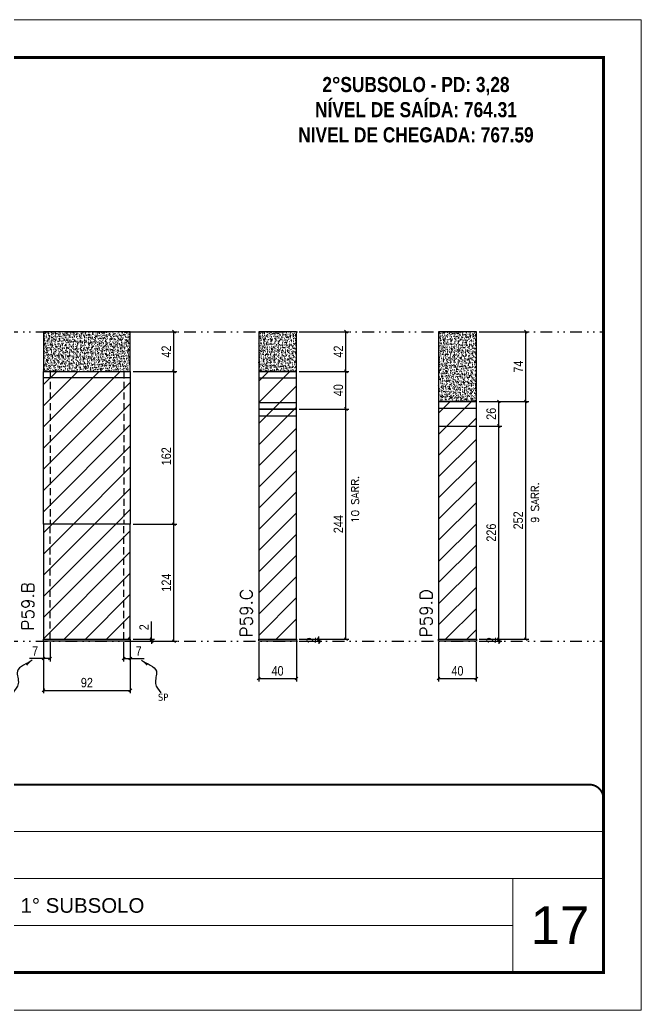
# Model space of a CAD drawing. Extents: x 1945 to 10875, y -3405 to 3369.
# Drawn here: x 2772 to 3430, y -3405 to -2355 of the extents above; entities that cross this region are included whole.
import ezdxf

# ---------------------------------------------------------------- set-up
doc = ezdxf.new("R2010")
doc.units = 0
for name, pattern in [('CONTINUO', [0]), ('DASHED', [0.75, 0.5, -0.25]), ('DIVIDE2', [0.625, 0.25, -0.125, 0, -0.125, 0, -0.125]), ('HIDDEN', [0.375, 0.25, -0.125])]:
    doc.linetypes.add(name, pattern=pattern)
for name, color, linetype, lineweight in [('CARIMBO', 255, 'Continuous', 9), ('Folhas', 255, 'Continuous', 9), ('Hachura', 251, 'Continuous', 9), ('SARRAFO DE PRESSAO', 251, 'DASHED', 9), ('Texto Seção', 7, 'Continuous', 15)]:
    doc.layers.add(name, color=color, linetype=linetype, lineweight=lineweight)
for name, color, linetype in [('COTA', 241, 'Continuous'), ('FUNDOS', 1, 'Continuous'), ('NOMENCLATURA', 7, 'Continuous'), ('Nível', 160, 'Continuous'), ('Painéis', 200, 'Continuous'), ('SARR_2.2x7', 40, 'Continuous'), ('Sarrafo de Pressão', 42, 'HIDDEN'), ('texto', 7, 'Continuous')]:
    doc.layers.add(name, color=color, linetype=linetype)
doc.styles.add('ARIAL', font='arial.ttf')
doc.styles.add('COTA TECNICA', font='techl___.ttf', dxfattribs={"height": 10})
doc.styles.add('COTA TECNICA-50', font='techl___.ttf', dxfattribs={"height": 10})
doc.styles.add('REGUA-120', font='ROMANS.shx', dxfattribs={"height": 15})
doc.styles.add('ROMANC', font='techb___.ttf', dxfattribs={"height": 2.5})
doc.styles.add('ROMANS', font='romans.shx')
doc.styles.get("Standard").update_dxf_attribs({"font": 'arial.ttf'})
doc.dimstyles.new('COTA PAINEL-50', dxfattribs={"dimtxt": 10, "dimasz": 3, "dimexe": 3, "dimexo": 3, "dimgap": 3, "dimtad": 1, "dimdec": 1, "dimzin": 12, "dimdsep": 46, "dimtxsty": 'COTA TECNICA-50', "dimblk1": 'OBLIQUE', "dimblk2": 'OBLIQUE', "dimsah": 1, "dimcen": 0.9, "dimclrd": 4, "dimclre": 4, "dimclrt": 240, "dimadec": 1, "dimazin": 3, "dimtfac": 1, "dimtdec": 1, "dimtmove": 0, "dimatfit": 3, "dimfxl": 1, "dimtolj": 1, "dimtzin": 12, "dimarcsym": 0})
doc.dimstyles.new('PAINEL', dxfattribs={"dimtxt": 10, "dimasz": 3, "dimexe": 3, "dimexo": 3, "dimgap": 3, "dimtad": 1, "dimdec": 1, "dimzin": 12, "dimdsep": 46, "dimtxsty": 'COTA TECNICA', "dimblk1": 'OBLIQUE', "dimblk2": 'OBLIQUE', "dimsah": 1, "dimcen": 0.9, "dimclrd": 4, "dimclre": 4, "dimclrt": 240, "dimadec": 1, "dimazin": 3, "dimtfac": 1, "dimtdec": 1, "dimtmove": 0, "dimatfit": 3, "dimfxl": 1, "dimtolj": 1, "dimtzin": 12, "dimarcsym": 0})
doc.dimstyles.get("Standard").update_dxf_attribs({"dimtxt": 0.18, "dimasz": 0.18, "dimexe": 0.18, "dimexo": 0.0625, "dimgap": 0.09, "dimtad": 0, "dimtih": 1, "dimtoh": 1, "dimdec": 4, "dimzin": 0, "dimdsep": 46, "dimtxsty": 'Standard', "dimcen": 0.09, "dimadec": 0, "dimazin": 0, "dimtfac": 1, "dimtdec": 4, "dimtofl": 0, "dimtmove": 0, "dimatfit": 3, "dimfxl": 1, "dimtolj": 1, "dimtzin": 0, "dimarcsym": 0})
pattern_1 = [(45, (-127075.793, -33000.405), (-11.2253202, 11.2253202), [])]

# ---------------------------------------------------------------- blocks, each defined once
blk = doc.blocks.new('9999999999')
at = {"color": 30, "linetype": 'CONTINUO'}
for p, q in [((98564.6, 34379.6), (99584, 34379.6)), ((98564.6, 34329.8), (99488, 34329.8)), ((99584, 34329.8), (99488, 34329.8)), ((99488, 34329.8), (99488, 34230.2)), ((98564.6, 34280), (99488, 34280))]:
    blk.add_line(p, q, dxfattribs=at)
at = {"color": 30, "linetype": 'CONTINUO', "const_width": 2}
blk.add_lwpolyline([(99584, 34230.2), (99584, 34414.4, 0.414214), (99569, 34429.4), (98229, 34429.4, 0.414214), (98214, 34414.4), (98214, 34245.2, 0.414214), (98229, 34230.2), (99584, 34230.2)], format="xyb", dxfattribs=at)
at = {"layer": 'Folhas'}
blk.add_lwpolyline([(98139, 34190.2), (99624, 34190.2), (99624, 35240.2), (98139, 35240.2)], close=True, dxfattribs=at)
at = {"layer": 'Folhas', "color": 30, "const_width": 3}
blk.add_lwpolyline([(98214, 34230.2), (99584, 34230.2), (99584, 35200.2), (98214, 35200.2)], close=True, dxfattribs=at)
at = {"color": 7, "linetype": 'Continuous', "ltscale": 5, "style": 'ARIAL'}
blk.add_text('TRECHO II - 1° SUBSOLO', height=15.483, dxfattribs=at).set_placement((98837.7, 34293.5))
blk = doc.blocks.new('_Oblique')
at = {"color": 0, "linetype": 'ByBlock', "lineweight": -2}
blk.add_line((-0.5, -0.5), (0.5, 0.5), dxfattribs=at)
blk = doc.blocks.new('*D110')
at = {"layer": 'COTA', "color": 4, "lineweight": -2, "transparency": 16777216}
for p, q in [((3258.5, -2759.2), (3311, -2759.2)), ((3308, -3011.2), (3308, -2759.2)), ((3258.5, -3011.2), (3311, -3011.2))]:
    blk.add_line(p, q, dxfattribs=at)
at = {"layer": 'Defpoints', "color": 0, "transparency": 16777216}
for p in [(3255.5, -2759.2), (3308, -2759.2), (3255.5, -3011.2)]:
    blk.add_point(p, dxfattribs=at)
at = {"layer": 'COTA', "color": 4, "lineweight": -2, "transparency": 16777216, "xscale": 3, "yscale": 3, "zscale": 3}
for p, rotation in [((3308, -2759.2), 90), ((3308, -3011.2), 270)]:
    blk.add_blockref('_Oblique', p, dxfattribs=dict(at, rotation=rotation))
at = {"layer": 'COTA', "color": 240, "transparency": 16777216, "insert": (3299.9, -2885.2), "char_height": 10, "attachment_point": 5, "rotation": 90, "style": 'COTA TECNICA'}
blk.add_mtext('\\A1;252', dxfattribs=at)
blk = doc.blocks.new('*D111')
at = {"layer": 'COTA', "color": 4, "lineweight": -2, "transparency": 16777216}
for p, q in [((3215.5, -3014.2), (3215.5, -3055.9)), ((3255.5, -3014.2), (3255.5, -3055.9)), ((3215.5, -3052.9), (3255.5, -3052.9))]:
    blk.add_line(p, q, dxfattribs=at)
at = {"layer": 'Defpoints', "color": 0, "transparency": 16777216}
for p in [(3215.5, -3011.2), (3255.5, -3011.2), (3255.5, -3052.9)]:
    blk.add_point(p, dxfattribs=at)
at = {"layer": 'COTA', "color": 4, "lineweight": -2, "transparency": 16777216, "xscale": 3, "yscale": 3, "zscale": 3, "rotation": 180}
blk.add_blockref('_Oblique', (3215.5, -3052.9), dxfattribs=at)
at = {"layer": 'COTA', "color": 4, "lineweight": -2, "transparency": 16777216, "xscale": 3, "yscale": 3, "zscale": 3}
blk.add_blockref('_Oblique', (3255.5, -3052.9), dxfattribs=at)
at = {"layer": 'COTA', "color": 240, "transparency": 16777216, "insert": (3235.5, -3044.8), "char_height": 10, "attachment_point": 5, "style": 'COTA TECNICA'}
blk.add_mtext('\\A1;40', dxfattribs=at)
blk = doc.blocks.new('*D112')
at = {"layer": 'COTA', "color": 4, "linetype": 'ByBlock', "lineweight": -2, "transparency": 16777216}
for p, q in [((3258.5, -2685.2), (3311, -2685.2)), ((3308, -2759.2), (3308, -2685.2)), ((3258.5, -2759.2), (3311, -2759.2))]:
    blk.add_line(p, q, dxfattribs=at)
at = {"layer": 'Defpoints', "color": 0, "linetype": 'ByBlock', "transparency": 16777216}
for p in [(3255.5, -2685.2), (3308, -2685.2), (3255.5, -2759.2)]:
    blk.add_point(p, dxfattribs=at)
at = {"layer": 'COTA', "color": 4, "linetype": 'ByBlock', "lineweight": -2, "transparency": 16777216, "xscale": 3, "yscale": 3, "zscale": 3}
for p, rotation in [((3308, -2685.2), 90), ((3308, -2759.2), 270)]:
    blk.add_blockref('_Oblique', p, dxfattribs=dict(at, rotation=rotation))
at = {"layer": 'COTA', "color": 240, "linetype": 'ByBlock', "transparency": 16777216, "insert": (3300, -2722.2), "char_height": 10, "attachment_point": 5, "rotation": 90, "style": 'COTA TECNICA'}
blk.add_mtext('\\A1;74', dxfattribs=at)
blk = doc.blocks.new('*D113')
at = {"layer": 'COTA', "color": 4, "lineweight": -2, "transparency": 16777216}
for p, q in [((3258.5, -3011.2), (3282.4, -3011.2)), ((3258.5, -3013.2), (3282.4, -3013.2)), ((3279.4, -3011.2), (3279.4, -3008.2)), ((3279.4, -3013.2), (3279.4, -3011.2)), ((3279.4, -3013.2), (3279.4, -3016.2))]:
    blk.add_line(p, q, dxfattribs=at)
at = {"layer": 'Defpoints', "color": 0, "transparency": 16777216}
for p in [(3255.5, -3011.2), (3255.5, -3013.2), (3279.4, -3011.2)]:
    blk.add_point(p, dxfattribs=at)
at = {"layer": 'COTA', "color": 4, "lineweight": -2, "transparency": 16777216, "xscale": 3, "yscale": 3, "zscale": 3}
for p, rotation in [((3279.4, -3011.2), 270), ((3279.4, -3013.2), 90)]:
    blk.add_blockref('_Oblique', p, dxfattribs=dict(at, rotation=rotation))
at = {"layer": 'COTA', "color": 240, "transparency": 16777216, "insert": (3271.4, -3012.2), "char_height": 10, "attachment_point": 5, "rotation": 90, "style": 'COTA TECNICA-50'}
blk.add_mtext('\\A1;2', dxfattribs=at)
blk = doc.blocks.new('*D367')
at = {"layer": 'COTA', "color": 4, "linetype": 'ByBlock', "lineweight": -2, "transparency": 16777216}
for p, q in [((3258.5, -2785.2), (3282.4, -2785.2)), ((3279.4, -3011.2), (3279.4, -2785.2)), ((3258.5, -3011.2), (3282.4, -3011.2))]:
    blk.add_line(p, q, dxfattribs=at)
at = {"layer": 'Defpoints', "color": 0, "linetype": 'ByBlock', "transparency": 16777216}
for p in [(3255.5, -2785.2), (3279.4, -2785.2), (3255.5, -3011.2)]:
    blk.add_point(p, dxfattribs=at)
at = {"layer": 'COTA', "color": 4, "linetype": 'ByBlock', "lineweight": -2, "transparency": 16777216, "xscale": 3, "yscale": 3, "zscale": 3}
for p, rotation in [((3279.4, -2785.2), 90), ((3279.4, -3011.2), 270)]:
    blk.add_blockref('_Oblique', p, dxfattribs=dict(at, rotation=rotation))
at = {"layer": 'COTA', "color": 240, "linetype": 'ByBlock', "transparency": 16777216, "insert": (3271.3, -2898.2), "char_height": 10, "attachment_point": 5, "rotation": 90, "style": 'COTA TECNICA'}
blk.add_mtext('\\A1;226', dxfattribs=at)
blk = doc.blocks.new('*D368')
at = {"layer": 'COTA', "color": 4, "linetype": 'ByBlock', "lineweight": -2, "transparency": 16777216}
for p, q in [((3258.5, -2759.2), (3282.4, -2759.2)), ((3279.4, -2785.2), (3279.4, -2759.2)), ((3258.5, -2785.2), (3282.4, -2785.2))]:
    blk.add_line(p, q, dxfattribs=at)
at = {"layer": 'Defpoints', "color": 0, "linetype": 'ByBlock', "transparency": 16777216}
for p in [(3255.5, -2759.2), (3279.4, -2759.2), (3255.5, -2785.2)]:
    blk.add_point(p, dxfattribs=at)
at = {"layer": 'COTA', "color": 4, "linetype": 'ByBlock', "lineweight": -2, "transparency": 16777216, "xscale": 3, "yscale": 3, "zscale": 3}
for p, rotation in [((3279.4, -2759.2), 90), ((3279.4, -2785.2), 270)]:
    blk.add_blockref('_Oblique', p, dxfattribs=dict(at, rotation=rotation))
at = {"layer": 'COTA', "color": 240, "linetype": 'ByBlock', "transparency": 16777216, "insert": (3271.3, -2772.2), "char_height": 10, "attachment_point": 5, "rotation": 90, "style": 'COTA TECNICA'}
blk.add_mtext('\\A1;26', dxfattribs=at)
blk = doc.blocks.new('*D11')
at = {"layer": 'COTA', "color": 4, "lineweight": -2, "transparency": 16777216}
for p, q in [((2796.8, -3014.2), (2796.8, -3068.4)), ((2888.8, -3014.2), (2888.8, -3068.4)), ((2796.8, -3065.4), (2888.8, -3065.4))]:
    blk.add_line(p, q, dxfattribs=at)
at = {"layer": 'Defpoints', "color": 0, "transparency": 16777216}
for p in [(2796.8, -3011.2), (2888.8, -3011.2), (2888.8, -3065.4)]:
    blk.add_point(p, dxfattribs=at)
at = {"layer": 'COTA', "color": 4, "lineweight": -2, "transparency": 16777216, "xscale": 3, "yscale": 3, "zscale": 3, "rotation": 180}
blk.add_blockref('_Oblique', (2796.8, -3065.4), dxfattribs=at)
at = {"layer": 'COTA', "color": 4, "lineweight": -2, "transparency": 16777216, "xscale": 3, "yscale": 3, "zscale": 3}
blk.add_blockref('_Oblique', (2888.8, -3065.4), dxfattribs=at)
at = {"layer": 'COTA', "color": 240, "transparency": 16777216, "insert": (2842.8, -3057.3), "char_height": 10, "attachment_point": 5, "style": 'COTA TECNICA'}
blk.add_mtext('\\A1;92', dxfattribs=at)
blk = doc.blocks.new('*D12')
at = {"layer": 'COTA', "color": 4, "lineweight": -2, "transparency": 16777216}
for p, q in [((2891.8, -2685.2), (2938.1, -2685.2)), ((2935.1, -2727.2), (2935.1, -2685.2)), ((2891.8, -2727.2), (2938.1, -2727.2))]:
    blk.add_line(p, q, dxfattribs=at)
at = {"layer": 'Defpoints', "color": 0, "transparency": 16777216}
for p in [(2888.8, -2685.2), (2935.1, -2685.2), (2888.8, -2727.2)]:
    blk.add_point(p, dxfattribs=at)
at = {"layer": 'COTA', "color": 4, "lineweight": -2, "transparency": 16777216, "xscale": 3, "yscale": 3, "zscale": 3}
for p, rotation in [((2935.1, -2685.2), 90), ((2935.1, -2727.2), 270)]:
    blk.add_blockref('_Oblique', p, dxfattribs=dict(at, rotation=rotation))
at = {"layer": 'COTA', "color": 240, "transparency": 16777216, "insert": (2927, -2706.2), "char_height": 10, "attachment_point": 5, "rotation": 90, "style": 'COTA TECNICA'}
blk.add_mtext('\\A1;42', dxfattribs=at)
blk = doc.blocks.new('*D13')
at = {"layer": 'COTA', "color": 4, "lineweight": -2, "transparency": 16777216}
for p, q in [((2891.8, -2889.2), (2938.1, -2889.2)), ((2935.1, -3013.2), (2935.1, -2889.2)), ((2891.8, -3013.2), (2938.1, -3013.2))]:
    blk.add_line(p, q, dxfattribs=at)
at = {"layer": 'Defpoints', "color": 0, "transparency": 16777216}
for p in [(2888.8, -2889.2), (2935.1, -2889.2), (2888.8, -3013.2)]:
    blk.add_point(p, dxfattribs=at)
at = {"layer": 'COTA', "color": 4, "lineweight": -2, "transparency": 16777216, "xscale": 3, "yscale": 3, "zscale": 3}
for p, rotation in [((2935.1, -2889.2), 90), ((2935.1, -3013.2), 270)]:
    blk.add_blockref('_Oblique', p, dxfattribs=dict(at, rotation=rotation))
at = {"layer": 'COTA', "color": 240, "transparency": 16777216, "insert": (2927, -2951.2), "char_height": 10, "attachment_point": 5, "rotation": 90, "style": 'COTA TECNICA-50'}
blk.add_mtext('\\A1;124', dxfattribs=at)
blk = doc.blocks.new('*D14')
at = {"layer": 'COTA', "color": 4, "lineweight": -2, "transparency": 16777216}
for p, q in [((2911.4, -3011.2), (2911.4, -2992.4)), ((2891.8, -3011.2), (2914.4, -3011.2)), ((2891.8, -3013.2), (2914.4, -3013.2)), ((2911.4, -3013.2), (2911.4, -3011.2)), ((2911.4, -3013.2), (2911.4, -3016.2))]:
    blk.add_line(p, q, dxfattribs=at)
at = {"layer": 'Defpoints', "color": 0, "transparency": 16777216}
for p in [(2888.8, -3011.2), (2888.8, -3013.2), (2911.4, -3013.2)]:
    blk.add_point(p, dxfattribs=at)
at = {"layer": 'COTA', "color": 4, "lineweight": -2, "transparency": 16777216, "xscale": 3, "yscale": 3, "zscale": 3}
for p, rotation in [((2911.4, -3011.2), 270), ((2911.4, -3013.2), 90)]:
    blk.add_blockref('_Oblique', p, dxfattribs=dict(at, rotation=rotation))
at = {"layer": 'COTA', "color": 240, "transparency": 16777216, "insert": (2903.4, -2998.5), "char_height": 10, "attachment_point": 5, "rotation": 90, "style": 'COTA TECNICA-50'}
blk.add_mtext('\\A1;2', dxfattribs=at)
blk = doc.blocks.new('*D15')
at = {"layer": 'COTA', "color": 4, "lineweight": -2, "transparency": 16777216}
for p, q in [((2796.8, -3016.2), (2796.8, -3034.7)), ((2803.8, -3014.2), (2803.8, -3034.7)), ((2796.8, -3031.7), (2782.1, -3031.7)), ((2803.8, -3031.7), (2796.8, -3031.7))]:
    blk.add_line(p, q, dxfattribs=at)
at = {"layer": 'Defpoints', "color": 0, "transparency": 16777216}
for p in [(2796.8, -3013.2), (2803.8, -3011.2), (2796.8, -3031.7)]:
    blk.add_point(p, dxfattribs=at)
at = {"layer": 'COTA', "color": 4, "lineweight": -2, "transparency": 16777216, "xscale": 3, "yscale": 3, "zscale": 3, "rotation": 180}
blk.add_blockref('_Oblique', (2796.8, -3031.7), dxfattribs=at)
at = {"layer": 'COTA', "color": 4, "lineweight": -2, "transparency": 16777216, "xscale": 3, "yscale": 3, "zscale": 3}
blk.add_blockref('_Oblique', (2803.8, -3031.7), dxfattribs=at)
at = {"layer": 'COTA', "color": 240, "transparency": 16777216, "insert": (2788, -3023.7), "char_height": 10, "attachment_point": 5, "style": 'COTA TECNICA-50'}
blk.add_mtext('\\A1;7', dxfattribs=at)
blk = doc.blocks.new('*D16')
at = {"layer": 'COTA', "color": 4, "lineweight": -2, "transparency": 16777216}
for p, q in [((2881.8, -3014.2), (2881.8, -3034.7)), ((2888.8, -3016.2), (2888.8, -3034.7)), ((2881.8, -3031.7), (2888.8, -3031.7)), ((2888.8, -3031.7), (2903.6, -3031.7))]:
    blk.add_line(p, q, dxfattribs=at)
at = {"layer": 'Defpoints', "color": 0, "transparency": 16777216}
for p in [(2881.8, -3011.2), (2888.8, -3013.2), (2888.8, -3031.7)]:
    blk.add_point(p, dxfattribs=at)
at = {"layer": 'COTA', "color": 4, "lineweight": -2, "transparency": 16777216, "xscale": 3, "yscale": 3, "zscale": 3, "rotation": 180}
blk.add_blockref('_Oblique', (2881.8, -3031.7), dxfattribs=at)
at = {"layer": 'COTA', "color": 4, "lineweight": -2, "transparency": 16777216, "xscale": 3, "yscale": 3, "zscale": 3}
blk.add_blockref('_Oblique', (2888.8, -3031.7), dxfattribs=at)
at = {"layer": 'COTA', "color": 240, "transparency": 16777216, "insert": (2897.7, -3023.7), "char_height": 10, "attachment_point": 5, "style": 'COTA TECNICA-50'}
blk.add_mtext('\\A1;7', dxfattribs=at)
blk = doc.blocks.new('*D17')
at = {"layer": 'Defpoints', "color": 0, "linetype": 'ByBlock', "transparency": 16777216}
for p in [(2888.8, -2727.2), (2935.1, -2727.2), (2888.8, -2889.2)]:
    blk.add_point(p, dxfattribs=at)
at = {"layer": 'FUNDOS', "color": 4, "linetype": 'ByBlock', "lineweight": -2, "transparency": 16777216}
for p, q in [((2891.8, -2727.2), (2938.1, -2727.2)), ((2935.1, -2889.2), (2935.1, -2727.2)), ((2891.8, -2889.2), (2938.1, -2889.2))]:
    blk.add_line(p, q, dxfattribs=at)
at = {"layer": 'FUNDOS', "color": 4, "linetype": 'ByBlock', "lineweight": -2, "transparency": 16777216, "xscale": 3, "yscale": 3, "zscale": 3}
for p, rotation in [((2935.1, -2727.2), 90), ((2935.1, -2889.2), 270)]:
    blk.add_blockref('_Oblique', p, dxfattribs=dict(at, rotation=rotation))
at = {"layer": 'FUNDOS', "color": 240, "linetype": 'ByBlock', "transparency": 16777216, "insert": (2927, -2817.2), "char_height": 10, "attachment_point": 5, "rotation": 90, "style": 'COTA TECNICA'}
blk.add_mtext('\\A1;162', dxfattribs=at)
blk = doc.blocks.new('*D18')
at = {"layer": 'COTA', "color": 4, "lineweight": -2, "transparency": 16777216}
for p, q in [((3067.9, -2767.2), (3120.4, -2767.2)), ((3117.4, -3011.2), (3117.4, -2767.2)), ((3067.9, -3011.2), (3120.4, -3011.2))]:
    blk.add_line(p, q, dxfattribs=at)
at = {"layer": 'Defpoints', "color": 0, "transparency": 16777216}
for p in [(3064.9, -2767.2), (3117.4, -2767.2), (3064.9, -3011.2)]:
    blk.add_point(p, dxfattribs=at)
at = {"layer": 'COTA', "color": 4, "lineweight": -2, "transparency": 16777216, "xscale": 3, "yscale": 3, "zscale": 3}
for p, rotation in [((3117.4, -2767.2), 90), ((3117.4, -3011.2), 270)]:
    blk.add_blockref('_Oblique', p, dxfattribs=dict(at, rotation=rotation))
at = {"layer": 'COTA', "color": 240, "transparency": 16777216, "insert": (3109.3, -2889.2), "char_height": 10, "attachment_point": 5, "rotation": 90, "style": 'COTA TECNICA'}
blk.add_mtext('\\A1;244', dxfattribs=at)
blk = doc.blocks.new('*D19')
at = {"layer": 'COTA', "color": 4, "lineweight": -2, "transparency": 16777216}
for p, q in [((3067.9, -2685.2), (3120.4, -2685.2)), ((3117.4, -2727.2), (3117.4, -2685.2)), ((3067.9, -2727.2), (3120.4, -2727.2))]:
    blk.add_line(p, q, dxfattribs=at)
at = {"layer": 'Defpoints', "color": 0, "transparency": 16777216}
for p in [(3064.9, -2685.2), (3117.4, -2685.2), (3064.9, -2727.2)]:
    blk.add_point(p, dxfattribs=at)
at = {"layer": 'COTA', "color": 4, "lineweight": -2, "transparency": 16777216, "xscale": 3, "yscale": 3, "zscale": 3}
for p, rotation in [((3117.4, -2685.2), 90), ((3117.4, -2727.2), 270)]:
    blk.add_blockref('_Oblique', p, dxfattribs=dict(at, rotation=rotation))
at = {"layer": 'COTA', "color": 240, "transparency": 16777216, "insert": (3109.3, -2706.2), "char_height": 10, "attachment_point": 5, "rotation": 90, "style": 'COTA TECNICA'}
blk.add_mtext('\\A1;42', dxfattribs=at)
blk = doc.blocks.new('*D20')
at = {"layer": 'COTA', "color": 4, "lineweight": -2, "transparency": 16777216}
for p, q in [((3024.9, -3014.2), (3024.9, -3055.9)), ((3064.9, -3014.2), (3064.9, -3055.9)), ((3024.9, -3052.9), (3064.9, -3052.9))]:
    blk.add_line(p, q, dxfattribs=at)
at = {"layer": 'Defpoints', "color": 0, "transparency": 16777216}
for p in [(3024.9, -3011.2), (3064.9, -3011.2), (3064.9, -3052.9)]:
    blk.add_point(p, dxfattribs=at)
at = {"layer": 'COTA', "color": 4, "lineweight": -2, "transparency": 16777216, "xscale": 3, "yscale": 3, "zscale": 3, "rotation": 180}
blk.add_blockref('_Oblique', (3024.9, -3052.9), dxfattribs=at)
at = {"layer": 'COTA', "color": 4, "lineweight": -2, "transparency": 16777216, "xscale": 3, "yscale": 3, "zscale": 3}
blk.add_blockref('_Oblique', (3064.9, -3052.9), dxfattribs=at)
at = {"layer": 'COTA', "color": 240, "transparency": 16777216, "insert": (3044.9, -3044.8), "char_height": 10, "attachment_point": 5, "style": 'COTA TECNICA'}
blk.add_mtext('\\A1;40', dxfattribs=at)
blk = doc.blocks.new('*D369')
at = {"layer": 'COTA', "color": 4, "linetype": 'ByBlock', "lineweight": -2, "transparency": 16777216}
for p, q in [((3067.9, -2727.2), (3120.4, -2727.2)), ((3117.4, -2767.2), (3117.4, -2727.2)), ((3067.9, -2767.2), (3120.4, -2767.2))]:
    blk.add_line(p, q, dxfattribs=at)
at = {"layer": 'Defpoints', "color": 0, "linetype": 'ByBlock', "transparency": 16777216}
for p in [(3064.9, -2727.2), (3117.4, -2727.2), (3064.9, -2767.2)]:
    blk.add_point(p, dxfattribs=at)
at = {"layer": 'COTA', "color": 4, "linetype": 'ByBlock', "lineweight": -2, "transparency": 16777216, "xscale": 3, "yscale": 3, "zscale": 3}
for p, rotation in [((3117.4, -2727.2), 90), ((3117.4, -2767.2), 270)]:
    blk.add_blockref('_Oblique', p, dxfattribs=dict(at, rotation=rotation))
at = {"layer": 'COTA', "color": 240, "linetype": 'ByBlock', "transparency": 16777216, "insert": (3109.3, -2747.2), "char_height": 10, "attachment_point": 5, "rotation": 90, "style": 'COTA TECNICA'}
blk.add_mtext('\\A1;40', dxfattribs=at)
blk = doc.blocks.new('*D21')
at = {"layer": 'COTA', "color": 4, "lineweight": -2, "transparency": 16777216}
for p, q in [((3067.9, -3011.2), (3091.7, -3011.2)), ((3067.9, -3013.2), (3091.7, -3013.2)), ((3088.7, -3011.2), (3088.7, -3008.2)), ((3088.7, -3013.2), (3088.7, -3011.2)), ((3088.7, -3013.2), (3088.7, -3016.2))]:
    blk.add_line(p, q, dxfattribs=at)
at = {"layer": 'Defpoints', "color": 0, "transparency": 16777216}
for p in [(3064.9, -3011.2), (3064.9, -3013.2), (3088.7, -3011.2)]:
    blk.add_point(p, dxfattribs=at)
at = {"layer": 'COTA', "color": 4, "lineweight": -2, "transparency": 16777216, "xscale": 3, "yscale": 3, "zscale": 3}
for p, rotation in [((3088.7, -3011.2), 270), ((3088.7, -3013.2), 90)]:
    blk.add_blockref('_Oblique', p, dxfattribs=dict(at, rotation=rotation))
at = {"layer": 'COTA', "color": 240, "transparency": 16777216, "insert": (3080.7, -3012.2), "char_height": 10, "attachment_point": 5, "rotation": 90, "style": 'COTA TECNICA-50'}
blk.add_mtext('\\A1;2', dxfattribs=at)

msp = doc.modelspace()

# ---------------------------------------------------------------- hatches: boundary and pattern name
at = {"layer": 'COTA', "linetype": 'ByBlock'}
h = msp.add_hatch(dxfattribs=at)
h.set_pattern_fill('AR-CONC', color=256, scale=0.03)
h.set_pattern_definition([(50, (-128306.2527, -29574.48), (5.46554007, -0.47817257), [0.5715, -6.2865]), (355, (-128306.253, -29574.48), (-1.05730264, 5.73170536), [0.4572, -5.02921753]), (100.4514447, (-128305.7973, -29574.52), (4.40823741, 5.25353256), [0.48570026, -5.34270734]), (46.1842, (-128306.253, -29572.956), (8.13237123, -1.26126984), [0.85725, -9.42975]), (96.6355576, (-128305.575, -29573.061), (7.122124, 7.42278374), [0.7285507, -8.01406824]), (351.184151, (-128306.253, -29572.956), (7.122124, 7.42278374), [0.685799, -7.54379196]), (21, (-128305.4907, -29573.337), (4.54843174, -3.06795595), [0.5715, -6.2865]), (326, (-128305.491, -29573.337), (1.85406085, 5.52563898), [0.4572, -5.0292]), (71.451445, (-128305.1117, -29573.5927), (6.40249258, 2.45768307), [0.48570026, -5.34269813]), (37.5, (-128306.2527, -29574.48), (0.092658098, 2.536651166), [0, -4.96824, 0, -5.1054, 0, -5.04825]), (7.5, (-128306.2527, -29574.48), (2.004589875, 3.005417245), [0, -2.91084, 0, -4.85394, 0, -1.92405]), (327.5, (-128307.952, -29574.48), (4.067717855, -0.17186232), [0, -1.905, 0, -5.9436, 0, -7.8867]), (317.5, (-128308.714, -29574.48), (4.44387544, 0.76279473), [0, -2.4765, 0, -3.94716, 0, -5.6007])])
h.paths.add_polyline_path([(2796.83, -2727.22), (2888.83, -2727.22), (2888.83, -2685.22), (2796.83, -2685.22)])
h = msp.add_hatch(dxfattribs=at)
h.set_pattern_fill('AR-CONC', color=256, scale=0.03)
h.set_pattern_definition([(50, (-128589.0986, -29540.48), (5.46554007, -0.47817257), [0.5715, -6.2865]), (355, (-128589.0986, -29540.48), (-1.05730264, 5.73170536), [0.4572, -5.02921753]), (100.4514447, (-128588.643, -29540.52), (4.40823741, 5.25353256), [0.48570026, -5.34270734]), (46.1842, (-128589.0986, -29538.956), (8.13237123, -1.26126984), [0.85725, -9.42975]), (96.6355576, (-128588.421, -29539.061), (7.122124, 7.42278374), [0.7285507, -8.01406824]), (351.184151, (-128589.0986, -29538.956), (7.122124, 7.42278374), [0.685799, -7.54379196]), (21, (-128588.3366, -29539.337), (4.54843174, -3.06795595), [0.5715, -6.2865]), (326, (-128588.3366, -29539.337), (1.85406085, 5.52563898), [0.4572, -5.0292]), (71.451445, (-128587.9575, -29539.5927), (6.40249258, 2.45768307), [0.48570026, -5.34269813]), (37.5, (-128589.0986, -29540.48), (0.092658098, 2.536651166), [0, -4.96824, 0, -5.1054, 0, -5.04825]), (7.5, (-128589.0986, -29540.48), (2.004589875, 3.005417245), [0, -2.91084, 0, -4.85394, 0, -1.92405]), (327.5, (-128590.7978, -29540.48), (4.067717855, -0.17186232), [0, -1.905, 0, -5.9436, 0, -7.8867]), (317.5, (-128591.56, -29540.48), (4.44387544, 0.76279473), [0, -2.4765, 0, -3.94716, 0, -5.6007])])
h.paths.add_polyline_path([(3024.93, -2727.22), (3064.93, -2727.22), (3064.93, -2685.22), (3024.93, -2685.22)])
h = msp.add_hatch(dxfattribs=at)
h.set_pattern_fill('AR-CONC', color=256, scale=0.03)
h.set_pattern_definition([(50, (-128398.4897, -29540.48), (5.46554007, -0.47817257), [0.5715, -6.2865]), (355, (-128398.49, -29540.48), (-1.05730264, 5.73170536), [0.4572, -5.02921753]), (100.4514447, (-128398.0343, -29540.52), (4.40823741, 5.25353256), [0.48570026, -5.34270734]), (46.1842, (-128398.49, -29538.956), (8.13237123, -1.26126984), [0.85725, -9.42975]), (96.6355576, (-128397.812, -29539.061), (7.122124, 7.42278374), [0.7285507, -8.01406824]), (351.184151, (-128398.49, -29538.956), (7.122124, 7.42278374), [0.685799, -7.54379196]), (21, (-128397.7277, -29539.337), (4.54843174, -3.06795595), [0.5715, -6.2865]), (326, (-128397.728, -29539.337), (1.85406085, 5.52563898), [0.4572, -5.0292]), (71.451445, (-128397.3487, -29539.5927), (6.40249258, 2.45768307), [0.48570026, -5.34269813]), (37.5, (-128398.4897, -29540.48), (0.092658098, 2.536651166), [0, -4.96824, 0, -5.1054, 0, -5.04825]), (7.5, (-128398.4897, -29540.48), (2.004589875, 3.005417245), [0, -2.91084, 0, -4.85394, 0, -1.92405]), (327.5, (-128400.189, -29540.48), (4.067717855, -0.17186232), [0, -1.905, 0, -5.9436, 0, -7.8867]), (317.5, (-128400.951, -29540.48), (4.44387544, 0.76279473), [0, -2.4765, 0, -3.94716, 0, -5.6007])])
h.paths.add_polyline_path([(3215.54, -2759.24), (3255.54, -2759.24), (3255.54, -2685.22), (3215.54, -2685.22)])
at = {"layer": 'Hachura', "linetype": 'ByBlock'}
h = msp.add_hatch(dxfattribs=at)
h.set_pattern_fill('ANSI31', color=256, scale=5)
h.set_pattern_definition(pattern_1)
h.paths.add_polyline_path([(2888.83, -2727.22), (2796.83, -2727.22), (2796.83, -2889.22), (2888.83, -2889.22)])
h = msp.add_hatch(dxfattribs=at)
h.set_pattern_fill('ANSI31', color=256, scale=5)
h.set_pattern_definition(pattern_1)
h.paths.add_polyline_path([(3064.93, -2727.24), (3024.93, -2727.24), (3024.93, -2767.24), (3064.93, -2767.24)])
h = msp.add_hatch(dxfattribs=at)
h.set_pattern_fill('ANSI31', color=256, scale=5)
h.set_pattern_definition(pattern_1)
h.paths.add_polyline_path([(3255.54, -2759.24), (3215.54, -2759.24), (3215.54, -2785.22), (3255.54, -2785.22)])
h = msp.add_hatch(dxfattribs=at)
h.set_pattern_fill('ANSI31', color=256, scale=5)
h.set_pattern_definition(pattern_1)
h.paths.add_polyline_path([(3064.93, -2767.24), (3024.93, -2767.24), (3024.93, -3011.22), (3064.93, -3011.22)])
h = msp.add_hatch(dxfattribs=at)
h.set_pattern_fill('ANSI31', color=256, scale=5)
h.set_pattern_definition(pattern_1)
h.paths.add_polyline_path([(3255.54, -2785.22), (3215.54, -2785.22), (3215.54, -3011.22), (3255.54, -3011.22)])
h = msp.add_hatch(dxfattribs=at)
h.set_pattern_fill('ANSI31', color=256, scale=5)
h.set_pattern_definition(pattern_1)
h.paths.add_polyline_path([(2888.83, -2889.22), (2796.83, -2889.22), (2796.83, -3011.22), (2888.83, -3011.22)])

# ---------------------------------------------------------------- linework, layer by layer
at = {"layer": 'COTA', "linetype": 'ByBlock'}
for points in [[(2796.83, -2727.22), (2888.83, -2727.22), (2888.83, -2685.22), (2796.83, -2685.22)], [(3024.93, -2727.24), (3064.93, -2727.24), (3064.93, -2685.22), (3024.93, -2685.22)], [(3215.54, -2759.24), (3255.54, -2759.24), (3255.54, -2685.22), (3215.54, -2685.22)]]:
    msp.add_lwpolyline(points, close=True, dxfattribs=at)
at = {"layer": 'Nível', "color": 4, "linetype": 'DIVIDE2', "ltscale": 50}
for p, q in [((2379.86, -2685.22), (3390.21, -2685.22)), ((2379.86, -3013.22), (3390.21, -3013.22))]:
    msp.add_line(p, q, dxfattribs=at)
at = {"layer": 'Painéis'}
for p, q in [((3215.54, -2785.22), (3255.54, -2785.22)), ((3024.93, -3011.22), (3064.93, -3011.22)), ((3024.93, -3013.22), (3024.93, -3011.22)), ((3064.93, -3013.22), (3024.93, -3013.22)), ((3064.93, -3011.22), (3064.93, -3013.22)), ((3215.54, -3011.22), (3255.54, -3011.22)), ((3215.54, -3013.22), (3215.54, -3011.22)), ((3255.54, -3013.22), (3215.54, -3013.22)), ((3255.54, -3011.22), (3255.54, -3013.22))]:
    msp.add_line(p, q, dxfattribs=at)
for points in [[(2888.83, -2889.22), (2796.83, -2889.22), (2796.83, -2727.22), (2888.83, -2727.22)], [(3024.93, -2767.24), (3064.93, -2767.24), (3064.93, -2727.24), (3024.93, -2727.24)], [(3215.54, -3011.22), (3255.54, -3011.22), (3255.54, -2759.24), (3215.54, -2759.24)], [(3024.93, -3011.22), (3064.93, -3011.22), (3064.93, -2767.24), (3024.93, -2767.24)], [(2796.83, -3011.22), (2888.83, -3011.22), (2888.83, -2889.22), (2796.83, -2889.22)], [(2796.83, -3011.22), (2888.83, -3011.22), (2888.83, -3013.22), (2796.83, -3013.22)]]:
    msp.add_lwpolyline(points, close=True, dxfattribs=at)
at = {"layer": 'SARR_2.2x7'}
for p, q in [((2888.83, -2734.22), (2796.83, -2734.22)), ((3024.93, -2734.24), (3064.93, -2734.24)), ((3024.93, -2760.24), (3064.93, -2760.24)), ((3215.54, -2766.24), (3255.54, -2766.24)), ((3024.93, -2774.24), (3064.93, -2774.24))]:
    msp.add_line(p, q, dxfattribs=at)
at = {"layer": 'Sarrafo de Pressão', "ltscale": 30}
for p, q in [((2803.83, -2727.22), (2803.83, -2889.22)), ((2881.83, -2727.22), (2881.83, -2889.22)), ((2803.83, -3011.22), (2803.83, -2889.22)), ((2881.83, -3011.22), (2881.83, -2889.22))]:
    msp.add_line(p, q, dxfattribs=at)

# ---------------------------------------------------------------- block references
at = {"layer": 'SARRAFO DE PRESSAO', "color": 6, "linetype": 'ByBlock'}
msp.add_blockref('9999999999', (-96193.77, -37594.71), dxfattribs=at)

# ---------------------------------------------------------------- texts
at = {"layer": 'CARIMBO', "style": 'ARIAL'}
msp.add_text('17', height=40, dxfattribs=at).set_placement((3313.07, -3334.36))
at = {"layer": 'NOMENCLATURA', "color": 2, "insert": (3191.53, -2388.44), "char_height": 16, "attachment_point": 2, "style": 'ROMANC'}
msp.add_mtext_dynamic_manual_height_columns('\\P2°SUBSOLO - PD: 3,28\\PNÍVEL DE SAÍDA: 764.31\\PNIVEL DE CHEGADA: 767.59', width=300.2766, gutter_width=1, heights=[0], dxfattribs=at)
at = {"layer": 'texto', "color": 0, "insert": (2923.61, -3072.71), "char_height": 7.5, "attachment_point": 5}
msp.add_mtext('{\\fTahoma|b0|i0|c0|p34;\\C4;SP}', dxfattribs=at)
at = {"layer": 'Texto Seção', "linetype": 'Continuous', "style": 'ROMANS'}
for s, p in [('10 SARR.', (3131.1, -2887.94)), ('9 SARR.', (3321.71, -2887.94))]:
    msp.add_text(s, height=8, rotation=90, dxfattribs=at).set_placement(p)
at = {"layer": 'Texto Seção', "char_height": 13, "width": 285.3299, "attachment_point": 7, "rotation": 90, "style": 'REGUA-120'}
for s, insert in [('P59.B', (2786.78, -3001.97)), ('P59.C', (3018.28, -3009.29)), ('P59.D', (3208.89, -3009.29))]:
    msp.add_mtext(s, dxfattribs=dict(at, insert=insert))

# ---------------------------------------------------------------- dimensions: what is measured, and where the dimension line sits
at = {"layer": 'COTA'}
for base, p1, p2, picture, middle in [((2935.07, -2685.22), (2888.83, -2727.22), (2888.83, -2685.22), '*D12', (2927, -2706.22)), ((3117.42, -2685.22), (3064.93, -2727.24), (3064.93, -2685.22), '*D19', (3109.34, -2706.23)), ((3308.03, -2759.24), (3255.54, -3011.22), (3255.54, -2759.24), '*D110', (3299.92, -2885.23)), ((3117.42, -2767.24), (3064.93, -3011.22), (3064.93, -2767.24), '*D18', (3109.34, -2889.23))]:
    dim = msp.add_linear_dim(base=base, p1=p1, p2=p2, angle=90, dimstyle='PAINEL', override={"dimarcsym": 2}, dxfattribs=at)
    dim.commit()
    dim.dimension.update_dxf_attribs({"geometry": picture, "text_midpoint": middle})
at = {"layer": 'COTA', "linetype": 'ByBlock'}
for base, p1, p2, picture, middle in [((3308.03, -2685.22), (3255.54, -2759.24), (3255.54, -2685.22), '*D112', (3299.95, -2722.23)), ((3117.42, -2727.24), (3064.93, -2767.24), (3064.93, -2727.24), '*D369', (3109.32, -2747.24)), ((3279.35, -2785.22), (3255.54, -3011.22), (3255.54, -2785.22), '*D367', (3271.25, -2898.22))]:
    dim = msp.add_linear_dim(base=base, p1=p1, p2=p2, angle=90, dimstyle='PAINEL', dxfattribs=at)
    dim.commit()
    dim.dimension.update_dxf_attribs({"geometry": picture, "text_midpoint": middle})
dim = msp.add_linear_dim(base=(3279.35, -2759.24), p1=(3255.54, -2785.22), p2=(3255.54, -2759.24), angle=90, dimstyle='PAINEL', override={"dimtmove": 1}, dxfattribs=at)
dim.commit()
dim.dimension.update_dxf_attribs({"geometry": '*D368', "text_midpoint": (3271.25, -2772.23)})
at = {"layer": 'COTA'}
for base, p1, p2, angle, picture, middle in [((2935.07, -2889.22), (2888.83, -3013.22), (2888.83, -2889.22), 90, '*D13', (2927, -2951.22)), ((2796.83, -3031.73), (2803.83, -3011.22), (2796.83, -3013.22), 180, '*D15', (2787.97, -3023.65))]:
    dim = msp.add_linear_dim(base=base, p1=p1, p2=p2, angle=angle, dimstyle='COTA PAINEL-50', dxfattribs=at)
    dim.commit()
    dim.dimension.update_dxf_attribs({"geometry": picture, "text_midpoint": middle})
for base, p1, p2, picture, middle in [((2911.36, -3013.22), (2888.83, -3011.22), (2888.83, -3013.22), '*D14', (2911.36, -2998.47)), ((3088.74, -3011.22), (3064.93, -3013.22), (3064.93, -3011.22), '*D21', (3088.74, -3012.22)), ((3279.35, -3011.22), (3255.54, -3013.22), (3255.54, -3011.22), '*D113', (3279.35, -3012.22))]:
    dim = msp.add_linear_dim(base=base, p1=p1, p2=p2, angle=90, dimstyle='COTA PAINEL-50', dxfattribs=at)
    dim.commit()
    dim.dimension.update_dxf_attribs({"geometry": picture, "text_midpoint": middle, "dimtype": 160})
for base, p1, p2, picture, middle in [((2888.83, -3065.39), (2796.83, -3011.22), (2888.83, -3011.22), '*D11', (2842.83, -3057.31)), ((3064.93, -3052.95), (3024.93, -3011.22), (3064.93, -3011.22), '*D20', (3044.93, -3044.84)), ((3255.54, -3052.95), (3215.54, -3011.22), (3255.54, -3011.22), '*D111', (3235.54, -3044.84))]:
    dim = msp.add_linear_dim(base=base, p1=p1, p2=p2, dimstyle='PAINEL', override={"dimarcsym": 2}, dxfattribs=at)
    dim.commit()
    dim.dimension.update_dxf_attribs({"geometry": picture, "text_midpoint": middle})
dim = msp.add_linear_dim(base=(2888.83, -3031.73), p1=(2881.83, -3011.22), p2=(2888.83, -3013.22), dimstyle='COTA PAINEL-50', dxfattribs=at)
dim.commit()
dim.dimension.update_dxf_attribs({"geometry": '*D16', "text_midpoint": (2897.7, -3023.65)})
at = {"layer": 'FUNDOS', "linetype": 'ByBlock'}
dim = msp.add_linear_dim(base=(2935.07, -2727.22), p1=(2888.83, -2889.22), p2=(2888.83, -2727.22), angle=90, dimstyle='PAINEL', dxfattribs=at)
dim.commit()
dim.dimension.update_dxf_attribs({"geometry": '*D17', "text_midpoint": (2935.07, -2817.22), "dimtype": 161})

# ---------------------------------------------------------------- leaders
at = {"layer": 'COTA', "path_type": 1}
for points in [[(2785, -3033.4), (2769.22, -3045.23), (2770.14, -3058.24), (2764.59, -3068.02)], [(2900.66, -3033.4), (2916.45, -3045.23), (2915.52, -3058.24), (2921.07, -3068.02)]]:
    msp.add_leader(points, dimstyle='Standard', override={"dimasz": 8}, dxfattribs=at)

doc.saveas('drawing.dxf')
